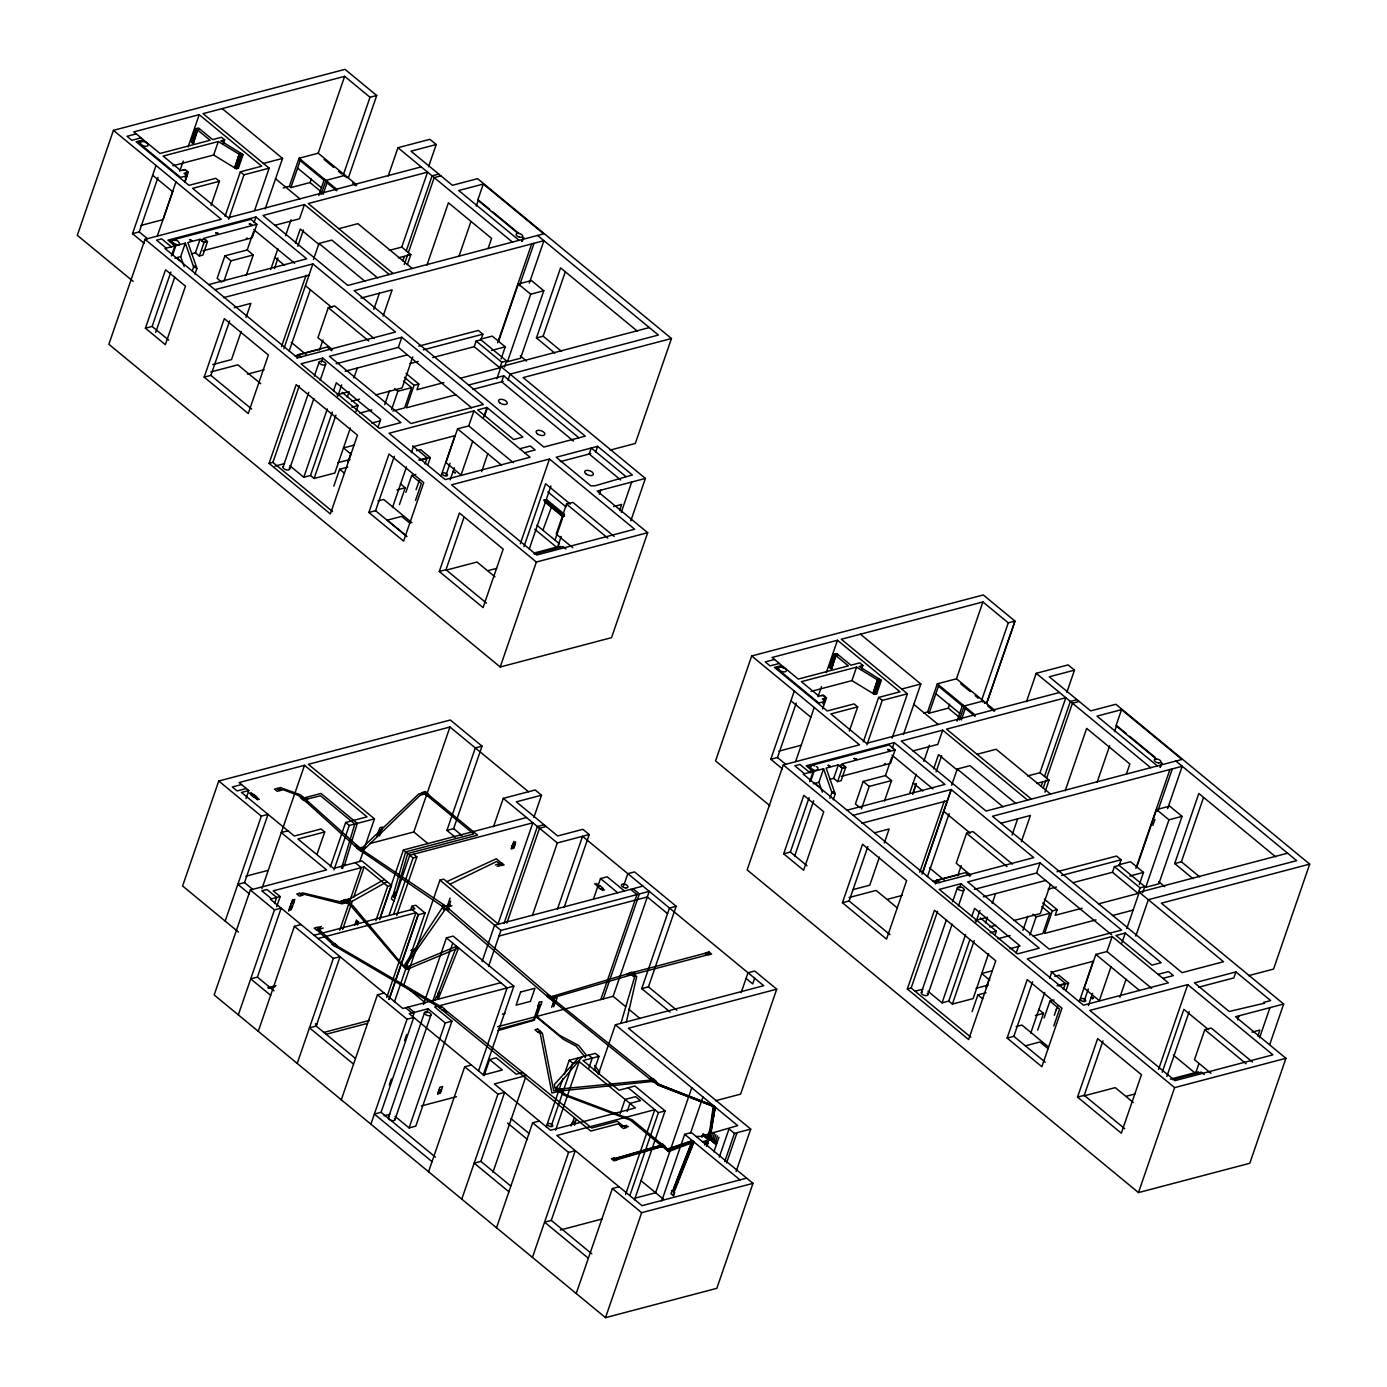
<?xml version="1.0" encoding="UTF-8"?>
<svg xmlns="http://www.w3.org/2000/svg" width="1387" height="1387" viewBox="0 0 1387 1387"><rect width="100%" height="100%" fill="white"/><g stroke="black" fill="none" stroke-linecap="round" stroke-linejoin="round"><path stroke-width="1.5" d="M551.02 996.768L629.403 973.345M234.663 167.151L236.275 168.278L237.16 167.48M714.981 1106.913L711.115 1131.255L707.093 1146.217M626.387 1021.89L636.685 976.639L634.084 974.506M615.759 1159.324L662.57 1146.113L659.154 1146.078L613.956 1159.047L614.84 1159.757L615.065 1158.752M706.85 1146.026L708.688 1138.311M237.004 168.226L241.789 153.957M823.479 703.521L825.49 697.401M827.952 765.381L830.414 766.491L828.403 765.208M443.389 907.167L443.233 909.109L443.857 907.549M620.891 1023.329L634.553 977.211L631.952 975.061M497.708 1030.645L534.307 1020.208L539.768 1005.055M706.711 1143.946L711.202 1131.359L715.085 1106.999L658.097 1084.859L655.566 1082.71M359.528 848.532L362.753 848.15L361.001 848.619M348.328 177.969L376.727 95.495L345.016 69.35L113.439 130.343L77.308 235.322L133.169 281.37M144.161 243.28L132.528 233.692L156.02 165.452M132.528 233.692L139.22 231.924L157.979 177.467M113.439 130.343L221.244 219.25L145.011 239.327L108.862 344.288L500.222 666.991L611.528 637.656L647.677 532.695L597.242 491.119L645.406 478.428L630.825 520.818M157.32 235.998L175.958 181.888M172.803 191.354L163.059 219.614L140.59 225.544M179.738 171.173L183.223 161.083M188.095 146.953L199.208 114.653L261.71 166.197L240.35 171.832L225.058 216.233M223.307 143.711L224.625 139.862L221.487 137.278L212.627 139.602L198.532 127.985L195.983 128.644L191.337 142.15L192.533 143.138L197.179 128.835L198.826 128.714M193.521 143.433L192.55 142.705L197.249 128.714M192.984 143.156L197.179 129.147M193.278 143.329L197.509 129.563M193.348 143.364L197.7 129.702M185.217 177.935L187.228 172.057A2.514 1.266 19 0 1 186.482 172.716M184.974 181.489L186.968 175.698L184.09 173.34L188.251 172.248L184.922 181.888M145.41 328.216L165.556 269.737L185.477 286.173L165.348 344.652L145.41 328.216L152.119 326.448L168.729 340.144M171.399 256.006L174.883 245.915L167.931 240.176L255.971 216.996L306.7 258.832L208.778 284.612M172.525 255.295L175.837 245.655L185.321 243.158L193.625 266.928L192.308 270.777M152.119 326.448L170.861 272.008M213.667 155.015L218.314 141.526L240.818 155.24L243.072 154.65L238.425 168.139L236.171 168.746L213.667 155.015L172.803 165.781M184.142 266.564L180.674 256.664L185.321 243.158M155.708 332.395L174.727 277.192M211.067 205.501L219.406 181.281L215.783 178.299L188.996 185.355L136.151 141.786L143.485 139.844L133.811 131.886L199.208 114.653M195.428 252.763L200.075 239.275L204.01 242.517L207.513 241.581L202.866 255.087L199.364 256.006L195.428 252.763L191.354 253.838M199.364 256.006L204.01 242.517M194.943 274.175L196.937 268.385L187.869 242.482L200.075 239.275M234.784 167.515L239.344 153.541L241.078 153.454M234.698 167.844L239.396 153.957M235.218 167.896L239.466 154.061M235.443 168.035L239.674 154.269M240.003 154.494L235.773 168.156L240.679 154.737L241.927 154.46M236.171 168.746L240.818 155.24M236.674 168.295L241.598 154.737M237.437 168.399L242.084 154.911M228.682 219.233L243.973 174.814L269.165 168.174L254.567 210.564M246.227 275.406L253.266 254.948L247.215 249.972L224.902 255.849L217.152 278.354L221.677 282.081M223.896 281.284L230.935 260.843L253.266 254.948M254.029 222.613L255.971 216.996M247.215 249.972L253.561 231.577M204.166 377.143L224.313 318.663L268.385 355.02L248.256 413.499L204.166 377.143L210.859 375.392L251.688 409.044M175.837 245.655L169.803 240.679L250.839 219.337L256.872 224.313L252.226 237.801L203.039 250.77M265.194 208.865L282.567 158.413L222.18 108.602M210.859 375.392L229.618 320.934M283.191 187.973L289.38 186.343L299.055 158.239L318.195 153.194L356.632 184.818M241.182 331.476L231.508 359.597L212.783 364.538M246.019 317.432L250.874 303.372L234.23 307.758M289.38 186.343L290.889 187.592L300.563 159.47M270.708 269.581L277.92 248.654M274.539 268.575L277.92 257.93M285.549 235.755L291.114 219.614M318.195 153.194L344.652 76.337L370.017 97.263L376.709 95.495M290.889 187.592L310.029 182.547L311.364 178.663M389.296 274.522L304.429 204.548L299.54 218.799L274.661 225.353M295.379 243.245L300.268 229.028L319.235 244.684M297.806 246.297L303.406 230.051M318.767 195.567L324.419 179.148M321.09 194.457L325.928 180.397L345.068 175.351L344.687 176.478M323.067 194.336L327.436 181.645M281.492 346.646L306.059 275.337M313.427 259.577L318.993 243.436L331.753 240.072L377.611 277.885M343.178 175.23L370.017 97.263M283.884 348.726L312.855 263.911L395.486 332.03L297.564 357.829L164.984 248.516L174.883 245.915M346.195 177.727L346.577 176.6M289.19 351.015L310.151 290.126M297.147 358.349L298.448 354.587L327.141 347.027L331.684 350.772M269.078 463.397L296.177 384.667L357.482 435.223L330.366 513.936L269.078 463.397L272.892 462.391L332.533 511.56M272.892 462.391L299.315 385.69M374.126 338.48L334.666 305.955L328.286 307.637L317.97 337.63L332.533 349.628M319.478 350.079L322.963 339.988M283.069 466.951L308.781 392.278M314.346 376.12L319.201 361.99M321.333 362.128L322.72 358.089L400.93 422.584L379.24 428.306L301.031 363.81L322.72 358.089M388.239 175.976L397.965 147.715L429.866 139.324L436.211 144.543L428.566 166.752M289.571 469.153L313.895 398.502M320.154 380.333L325.72 364.192A3.433 1.716 19 0 0 321.923 361.192L321.853 361.175M289.71 465.633L303.788 477.249L327.315 408.922M333.539 390.822L336.313 382.777L380.697 419.394L377.94 427.421M303.788 477.249L310.48 475.481L332.308 412.095M337.7 396.439L341.687 384.875M310.48 475.481L314.103 478.48L335.931 415.094M373.831 309.37L379.379 293.229M347.253 397.289L349.177 391.654L337.006 394.862M353.928 377.888L357.309 368.04M389.314 250.371L401.745 247.094L427.56 172.127L308.261 203.542L393.128 273.516M482.017 746.154L475.325 747.922L446.926 830.397L453.618 828.628L482.035 746.154L450.324 720.009L218.747 781.02L182.599 885.981L238.46 932.047M383.107 316.115L392.14 289.866L360.932 298.101M402.837 260.825L404.206 256.838M406.27 250.839L432.085 175.854L438.795 174.086M404.258 264.57L407.709 254.567M408.385 252.573L434.2 177.605L440.91 175.837M350.339 428.028L334.839 473.019L314.103 478.48M355.956 411.679L358.071 405.541L342.052 392.33M407.362 264.57L410.812 254.567L401.745 247.094M333.816 486.143L339.624 469.274L347.79 467.124M347.86 462.131L351.084 452.751M336.07 363.775L398.329 347.374L401.814 337.266L483.352 404.484L410.951 423.555L329.412 356.338L401.814 337.266M426.953 265.09L448.417 202.779L491.587 238.391L488.12 248.464M246.002 798.583L248.793 790.521L239.119 782.545L304.516 765.312L367.018 816.856L345.64 822.491L330.349 866.892M384.684 404.709L389.556 390.579M391.619 409.477L397.878 391.255L411.592 387.649L404.623 407.882L392.868 410.985M412.754 356.962L402.091 387.944L375.721 394.896M225.179 921.089L261.328 816.128L268.02 814.36L244.528 882.583L237.836 884.351L249.452 893.939M368.873 512.479L389.001 454L423.728 482.624L403.6 541.103L368.873 512.479L375.565 510.711L406.98 536.613M518.166 233.519L477.735 200.179L483.283 184.055L543.669 233.848L347.825 285.445L262.975 215.47L304.429 204.548M443.892 382.587L416.932 389.695L418.874 384.06L414.089 385.326L406.339 407.813L455.682 394.827M458.906 256.526L470.713 222.215M476.278 206.056L478.359 200.005L489.698 209.35M375.565 510.711L394.324 456.271M287.959 830.796L281.249 832.547L326.552 869.909L250.319 889.986L214.17 994.947L605.512 1317.65L716.836 1288.332L752.985 1183.354L691.385 1132.572L684.675 1134.323L661.738 1200.951M392.504 507.503L406.478 466.916M411.367 452.699L413.465 446.614L455.248 435.605M261.9 888.738L304.516 765.312M399.421 504.643L405.229 487.773L400.392 483.786M405.871 492.368L411.679 475.498L415.753 474.423M416.065 489.68L419.481 480.041M425.029 463.899L427.127 457.849L412.632 445.886M274.591 903.561L276.672 897.493L266.98 889.5L261.883 890.853L271.575 898.845M238.321 1014.868L274.47 909.907L281.162 908.138L257.41 977.124L250.718 978.875L270.656 995.311M415.528 500.343L421.336 483.474L411.679 475.498M427.733 465.113L430.317 457.606L420.642 449.631L416.568 450.723M276.706 906.665L280.191 896.574L273.239 890.853L364.14 866.892L387.701 886.328L391.533 885.322L379.709 919.633M432.744 357.603L474.198 346.681L476.14 341.063L480.925 339.798L507.469 361.678L520.558 358.227L543.791 290.75L531.412 280.538L518.322 283.988L498.609 341.237M480.925 339.798L482.867 334.18L478.324 330.435L418.718 346.143M288.617 911.086L290.975 903.7L293.715 902.972L292.605 906.196L289.866 906.925M290.334 906.803L289.224 910.028L291.149 906.578M291.27 903.613L292.553 899.903M289.519 909.941L290.629 906.717M291.79 903.474L292.605 900.336M289.762 909.872L290.871 906.647M292.12 903.388L293.611 900.076L292.501 903.284M291.651 906.439L290.542 909.664L291.981 906.37M292.83 903.197L294.304 899.886L293.194 903.11M291.201 909.803L292.432 906.248M293.541 903.024L294.824 899.313M441.031 476.018L455.005 435.414M521.633 241.563L523.662 237.35L522.275 241.39M513.346 462.686L468.737 425.913L457.571 428.86L445.955 462.599L461.056 475.047L472.672 441.309M445.868 475.464L450.047 463.345M317.068 854.149L324.714 831.957L321.09 828.958L294.287 836.014L241.442 792.445L248.793 790.521M258.259 1031.304L294.391 926.343L301.1 924.574M450.168 479.833L454.347 467.731M468.737 425.913L473.903 410.916L530.059 457.242L445.21 479.59L389.053 433.264L473.903 410.916M497.621 342.832L531.672 243.921M519.466 285.67L534.064 243.28M501.071 358.973L505.249 346.819L492.264 336.122L480.509 339.208M460.484 378.218L499.875 367.85L501.799 362.215L506.584 360.967L504.469 367.087M529.349 283.069L543.947 240.679L354.17 290.681L543.808 447.047L585.262 436.125L501.019 366.653L496.841 378.755M483.491 417.591L486.976 407.483L522.916 437.113L513.658 439.54L477.717 409.911L486.976 407.483M484.635 415.944L487.426 407.847M507.469 361.678L530.701 294.2L543.791 290.75M578.882 437.807L503.706 375.808L501.626 381.806L573.472 441.049M333.972 869.892L349.264 825.473L374.473 818.85L359.874 861.223M439.28 571.496L459.409 513.017L503.186 549.113L483.057 607.593L439.28 571.496L445.973 569.728L486.508 603.154M507.989 380.177L510.069 374.126L658.392 335.047L537.619 235.461M341.514 868.279L354.795 824.017L320.501 795.739L304.238 799.814L307.03 802.102M342.572 868.487L343.647 864.708M445.973 569.728L464.021 517.299M344.34 865.679L357.291 823.375L320.986 793.451L304.117 797.889M481.618 471.615L487.773 453.757M554.8 353.113L536.44 337.96L560.573 267.864L637.413 331.216M536.44 337.96L543.132 336.191L565.202 272.112M339.728 930.226L361.279 867.655L355.228 862.679M342.606 929.481L352.333 901.221M353.72 897.181L364.14 866.892M297.217 1063.43L333.348 958.469L340.058 956.701L316.167 1026.051L309.474 1027.819L353.564 1064.158M376.779 836.794L379.882 827.744L382.639 827.033L379.518 836.066M377.628 834.662L378.911 830.934L381.529 830.258M379.795 834.09L380.471 830.536M379.327 834.211L380.784 830.449M379.691 834.124L381.078 830.362M315.456 1025.097L315.941 1023.935M316.427 1023.814L316.028 1024.941M315.803 1026.415L316.739 1023.727M354.76 925.042L356.511 919.945M356.39 924.193L357.569 920.795M357.43 925.06L358.609 921.661M375.877 920.639L387.701 886.328M379.761 918.627L403.392 849.988L526.523 817.55M370.086 843.487L413.811 831.975L449.96 727.013L528.482 791.752M392.885 896.002L405.663 851.861L473.626 833.951L425.618 794.37M393.18 896.227L394.654 891.962L396.058 893.141L394.584 897.406M393.631 896.609L395.104 892.344M393.821 896.765L395.295 892.5M394.22 897.094L395.694 892.829L394.307 897.164M394.827 897.597L407.709 853.542L477.596 835.13L425.514 792.341L421.596 793.364L425.722 793.121L429.016 795.843L424.873 792.913L421.977 793.676M389.053 915.299L409.737 855.224L532.868 822.786L498.124 923.707M520.298 543.791L549.477 459.01L634.639 529.227L536.717 555.025L451.555 484.809L549.477 459.01M393.596 914.484L413.066 857.964L416.898 856.941L396.734 915.489M523.957 546.669L545.628 483.751L570.248 504.053M529.262 548.975L550.916 486.039M341.289 1099.787L377.437 994.808L384.13 993.057M410.465 910.271L411.852 906.248L415.684 905.226L425.046 912.958L394.463 1001.761M542.906 530.198L551.558 506.792M500.222 666.991L536.353 562.03L647.677 532.695M386.73 997.496L415.927 912.733L318.004 938.514M388.967 999.351L418.163 914.57M389.158 999.49L418.354 914.709L425.046 912.958M614.181 536.422L572.918 502.406L566.537 504.088L556.222 534.082L572.727 547.692M554.991 540.15L562.324 518.859M498.418 924.175L443.771 879.115L439.939 880.121L403.79 985.082L425.324 1002.836M557.73 546.53L561.215 536.44M595.578 452.335L597.641 446.337L632.368 474.961L595.318 485.71L590.914 485.883L556.187 457.259L597.641 446.337M370.884 1124.181L407.032 1019.22L413.725 1017.451L381.078 1112.287L374.369 1114.056L432.05 1161.612M450.082 898.117L446.978 907.133L451.989 905.815M450.723 901.117L448.278 908.208L445.539 908.936L406.408 964.589L406.599 966.687M389.279 1085.033L391.359 1078.982M404.571 1040.631L406.651 1034.581M412.91 1016.411L414.297 1012.371L407.969 1007.135M423.486 1004.483L446.423 937.872L453.133 936.104L513.831 986.157L483.248 1074.977M599.375 494.223L600.762 490.2M388.377 1117.627L424.509 1012.649M426.624 1012.787L428.028 1008.765L445.227 1022.947L451.937 1021.179L415.788 1126.157L409.096 1127.908L395 1116.31M432.623 1001.639L452.769 943.108M493.547 826.635L503.273 798.375L535.174 789.983L541.519 795.202L533.874 817.411M435.171 999.836L436.281 996.612L438.881 998.744M436.87 997.08L456.618 946.281L407.223 966.808M394.879 1119.812L431.01 1014.851A3.433 1.716 19 0 0 427.231 1011.851L426.815 1011.799M437.182 997.34L438.587 992.104M437.824 997.877L439.54 992.901L438.032 998.051M438.483 998.415L458.612 947.928L409.217 968.455M436.211 144.543L411.003 151.183L452.387 185.303L477.579 178.663L671.447 338.515L635.298 443.476L610.228 450.082M619.556 510.555L621.653 504.452L613.713 506.55M409.096 1127.908L445.227 1022.947M621.272 512.323L631.692 482.035M512.41 845.689L513.901 841.354M512.653 845.637L513.901 842.741L512.93 845.55M513.311 845.463L514.542 842.568M513.571 845.394L515.062 842.429L514.092 845.255M514.56 845.134L515.669 841.909M482.087 961.52L494.587 925.181L642.909 886.12M437.599 1094.204L439.852 1087.252L442.609 1086.524L440.112 1093.528M439.315 1090.321L438.153 1092.835L439.038 1092.592M438.691 1092.696L439.523 1090.269M438.691 1093.91L439.974 1090.147M440.147 1090.095L439.315 1092.523L440.806 1089.922M439.523 1092.471L440.581 1089.991M440.407 1092.245L441.257 1089.818M488.536 966.444L500.932 930.417L649.255 891.338L613.123 996.317L497.638 1026.727M504.036 923.413L537.393 826.513L544.103 824.762M506.844 923.135L539.508 828.264L546.218 826.496M428.566 1171.738L464.714 1066.776L471.407 1065.008M478.636 1070.677L507.122 987.925L446.423 937.872M532.313 915.628L557.331 842.949L589.215 834.558L564.214 907.202M484.063 1075.705L489.628 1059.547L496.321 1057.796L516.241 1074.231L522.622 1072.55L526.245 1075.532L494.361 1083.94L550.518 1130.249L635.367 1107.901L579.194 1061.575L572.831 1063.257L569.207 1060.275L564.336 1074.405M557.505 908.97L582.523 836.309L763.7 985.706L615.377 1024.785L598.699 1073.226M461.784 1199.131L497.933 1094.17L504.625 1092.401L480.873 1161.37L474.181 1163.138L508.908 1191.78M538.503 1005.402L533.666 1019.688L498.696 1029.189M538.867 1005.298L538.139 1006.789L539.266 1005.194M538.537 1006.685L539.023 1005.263M539.439 1006.442L540.063 1004.986M539.734 1006.373L540.462 1004.881M540.705 1004.812L536.7 1016.446L559.568 1035.291L578.743 1045.555L586.632 1055.524M492.888 1172.414L525.552 1077.543M551.679 1007.274L553.708 1001.397M554.332 1001.223L552.737 1005.488L554.731 1001.119M553.049 1005.419L554.505 1001.189M555.251 1000.981L553.794 1005.211M553.708 1006.737L555.736 1000.859M593.567 898.741L600.502 878.56L607.211 876.792L624.427 890.991M496.511 1227.755L532.643 1122.794L539.352 1121.025M623.647 885.773L627.826 873.671L634.518 871.903L676.18 906.266L648.44 986.868L641.73 988.619L669.488 908.034L676.18 906.266M546.27 1126.885L562.949 1078.445M551.28 1125.845L572.831 1063.257M555.563 1130.214L579.194 1061.575M600.831 999.542L636.98 894.58L630.634 889.344M603.224 998.917L639.372 893.956L633.027 888.72M588.799 1068.233L592.284 1058.142L588.66 1055.143M570.976 1126.036L572.085 1122.811L574.669 1124.944M572.432 1123.106L574.027 1118.477M572.744 1123.349L573.524 1121.06L573.282 1123.799M572.883 1123.47L573.681 1121.181M573.056 1123.609L573.854 1121.32M573.577 1124.042L574.374 1121.754L573.785 1124.216M574.374 1124.701L575.969 1120.089M594.121 1070.504L598.976 1056.374L595.352 1053.392L569.207 1060.275M532.435 1257.385L568.583 1152.424L575.276 1150.673L551.28 1220.387L544.571 1222.155L588.365 1258.252M892.136 738.179L907.427 693.777L841.302 639.251L982.915 601.941L1008.28 622.85L1014.972 621.099L986.573 703.573L1014.989 621.099L983.279 594.954L751.702 655.947L715.553 760.908L769.768 805.604M620.232 1113.553L625.104 1099.423L635.593 1096.666L640.43 1100.654L629.941 1103.411L627.149 1111.49M576.229 1293.499L612.378 1188.538L619.07 1186.769M782.407 768.866L770.791 759.278L794.283 691.055M625.589 1194.467L654.785 1109.687L556.863 1135.468L642.025 1205.684L746.639 1178.135M770.791 759.278L777.483 757.527L796.242 703.07M629.906 1195.421L658.409 1112.669L665.101 1110.9L634.535 1199.72M751.702 655.947L859.507 744.836L783.274 764.93L747.125 869.892L1138.484 1192.595L1249.791 1163.26L1285.94 1058.298L1235.505 1016.723L1283.668 1004.032L1269.781 1044.394M795.583 761.602L814.204 707.491M818.001 696.777L821.485 686.686M826.34 672.556L837.471 640.257L899.972 691.801L878.612 697.436L863.321 741.837M605.512 1317.65L641.661 1212.689L752.985 1183.354M861.57 669.314L862.887 665.465L859.749 662.865L850.89 665.205L836.794 653.572L834.228 654.248L829.582 667.736L830.796 668.742L835.876 654.144L837.263 654.387M836.032 655.34L831.611 668.967L835.442 654.421L836.95 655.67L837.835 654.803M831.316 668.794L835.824 655.201M823.063 703.972L825.057 698.198M691.784 1087.772L655.635 1192.751L634.899 1198.212M822.56 709.017L826.496 697.852L823.184 695.112L819.041 696.205L801.391 681.658L856.577 667.13L879.081 680.844L881.334 680.254L876.688 693.743L874.434 694.332L851.93 680.618L811.066 691.385M810.441 772.819C810.962 768.294 809.731 763.578 814.637 765.884M783.672 853.82L803.819 795.34L823.739 811.776L803.61 870.256L783.672 853.82L790.365 852.051L806.974 865.748M809.661 781.609L813.146 771.501L806.194 765.78L894.234 742.6L944.963 784.418L847.041 810.216M810.771 780.898L814.1 771.259L823.583 768.762L831.888 792.532L829.894 798.305M690.449 1133.335L702.949 1096.996M672.574 1190.965L692.286 1140.599L667.615 1149.008L664.494 1146.425M673.25 1191.52L692.945 1141.154L667.598 1149.719L659.31 1142.819L667.684 1149.424L692.564 1140.825L673.943 1187.948L673.423 1194.207M741.178 992.572L748.009 972.772L754.701 971.004L776.737 989.174L740.606 1094.135L715.536 1100.741M790.365 852.051L809.124 797.612M673.666 1191.849L693.5 1141.605L667.858 1150.395L662.397 1145.974M674.065 1192.196L694.037 1142.038L668.499 1151.591L660.507 1144.656M851.93 680.618L856.577 667.13M822.387 792.15L818.937 782.251L823.583 768.762M794.682 855.952L813.684 800.75M754.649 978.251L752.708 983.868L746.067 978.39M701.874 1137.305L703.105 1133.699L716.385 1144.656M704.665 1144.899L706.07 1140.86M707.335 1137.184L709.884 1129.764L713.369 1105.578L659.397 1084.443L651.162 1078.098M707.509 1137.323L708.844 1135.485M707.821 1137.583L710.335 1130.266L713.941 1106.046L659.016 1084.582L656.38 1082.484M708.046 1137.773L710.629 1130.301L714.149 1106.219L658.738 1084.651L653.589 1080.837M849.329 731.105L857.669 706.885L854.045 703.902L827.259 710.959L774.414 667.39L781.748 665.448L772.074 657.473L837.471 640.257M706.52 1146.234L708.618 1140.183L703.174 1135.693M709.936 1136.404L709.156 1138.675L715.38 1107.242L657.577 1084.929L653.693 1081.721M709.329 1138.831L710.109 1136.542M833.691 778.367L838.337 764.878L842.273 768.103L845.775 767.184L841.129 780.673L837.627 781.609L833.691 778.367L829.617 779.442M709.555 1139.022L709.797 1136.282M709.849 1139.264L710.629 1136.976L710.057 1139.42M710.352 1139.681L712.901 1132.26M710.699 1139.958L711.34 1137.548L711.098 1140.287M710.872 1140.097L711.652 1137.808M711.86 1140.929L714.426 1133.508M712.12 1141.137L712.901 1138.848L712.658 1141.588M712.259 1141.241L713.039 1138.952M712.433 1141.397L713.213 1139.108M712.953 1141.83L713.75 1139.542L713.161 1141.986M713.369 1142.16L715.935 1134.739M837.627 781.609L842.273 768.103M713.681 1142.42L714.461 1140.131L714.218 1142.871M713.993 1142.68L714.6 1140.253M714.513 1143.113L715.311 1140.825L714.721 1143.269M714.877 1143.408L717.443 1135.988M833.206 799.779L835.199 793.988L826.132 768.086L838.337 764.878M715.172 1143.651L715.952 1141.362L715.709 1144.102M716.091 1141.466L715.311 1143.755L716.264 1141.622M716.004 1144.344L716.992 1142.212M713.924 1151.851L718.951 1137.236M872.96 693.448L877.607 679.127L879.497 679.127M875.474 693.153L873.29 693.361L877.694 679.613L880.069 679.595M873.55 693.552L877.988 679.907M873.775 693.673L878.266 680.098M874.035 693.76L878.508 680.202M874.209 693.812L878.942 680.341M874.434 694.332L879.081 680.844M874.937 693.899L879.583 680.393M875.006 693.881L879.965 680.289M878.682 684.12L880.052 680.237M875.7 694.003L880.346 680.514M719.281 1157.157L729.007 1128.897L734.451 1133.37L750.714 1129.087L736.116 1171.478M866.944 744.819L882.236 700.418L907.427 693.777M724.725 1161.63L734.451 1133.37M726.58 1162.982L737 1132.711M884.49 801.01L891.529 780.552L885.478 775.576L863.165 781.453L855.415 803.957L859.94 807.685M861.448 808.933L869.198 786.429L891.529 780.552M892.292 748.217L894.234 742.6M885.478 775.576L891.824 757.181M842.429 902.746L862.558 844.267L906.647 880.624L886.518 939.103L842.429 902.746L849.121 900.978L889.951 934.647M814.1 771.259L808.066 766.283L889.102 744.923L895.135 749.916L890.489 763.405L841.302 776.356M903.457 734.469L920.829 683.999L860.443 634.206M849.121 900.978L867.881 846.538M923.517 713.039L927.643 711.947L937.317 683.826L956.458 678.798L994.895 710.421M879.445 857.079L869.77 885.201L853.126 889.587M884.282 843.019L889.136 828.975L874.573 832.807M927.643 711.947L929.151 713.195L938.826 685.074M909.681 793.156L916.183 774.258M912.715 793.607L916.183 783.516M923.811 761.342L929.377 745.218M912.802 794.179L916.304 784.019M956.458 678.798L982.915 601.941M929.151 713.195L948.292 708.15L949.627 704.249M1027.559 800.126L942.692 730.151L937.785 744.403L912.906 750.956M933.642 768.849L938.531 754.632L957.498 770.27M936.069 771.9L941.669 755.655M957.03 721.171L962.682 704.752M959.353 720.044L964.19 706L983.331 700.955L982.95 702.082M961.33 719.922L965.699 707.231M919.754 872.25L944.322 800.94M951.69 785.181L957.255 769.039L970.016 765.676L1015.873 803.489M921.991 874.087L951.118 789.498L1033.748 857.634L935.809 883.415L803.246 774.119L813.146 771.501M981.441 700.834L1008.28 622.85M922.858 872.284L951.309 789.654M984.458 703.33L984.839 702.203M927.452 876.619L949.124 813.684M935.41 883.935L936.71 880.19L965.404 872.631L969.946 876.359M907.341 989L934.439 910.271L995.745 960.81L968.629 1039.539L907.341 989L911.155 987.995L970.796 1037.164M911.155 987.995L937.577 911.276M1012.389 864.084L972.928 831.559L966.548 833.24L956.232 863.217L970.779 875.232M957.741 875.665L961.208 865.575M921.332 992.555L946.35 919.893M952.609 901.723L957.463 887.593M959.596 887.732L960.983 883.692L1039.192 948.188L1017.503 953.892L939.294 889.414L960.983 883.692M1026.501 701.579L1036.228 673.319L1068.129 664.91L1074.474 670.146L1066.828 692.356M927.834 994.756L952.158 924.106M958.417 905.936L963.982 889.795A3.433 1.716 19 0 0 960.185 886.796M927.972 991.237L942.05 1002.853L965.577 934.509M971.802 916.426L974.576 908.381L1018.96 944.98L1016.203 953.025M942.05 1002.853L948.743 1001.085L969.86 939.745M975.963 922.043L979.95 910.479M948.743 1001.085L952.366 1004.084L974.194 940.681M1012.094 834.974L1017.642 818.833M985.516 922.875L987.44 917.258L975.269 920.465M992.19 903.474L995.571 893.644M1027.576 775.974L1040.007 772.698L1065.823 697.713L946.523 729.146L1031.391 799.12M1021.369 841.701L1030.402 815.469L1001.241 823.15M1041.1 786.429L1042.469 782.424M1044.532 776.425L1070.348 701.458L1077.058 699.689M1043.215 788.163L1045.971 780.17M1046.648 778.176L1072.463 703.192L1079.173 701.441M988.584 953.632L973.102 998.623L952.366 1004.084M994.93 935.219L996.334 931.145L980.314 917.917M1044.931 792.168L1049.075 780.17L1040.007 772.698M972.079 1011.73L977.887 994.86L986.053 992.711M986.122 987.717L989.347 978.355M974.333 889.379L1036.592 872.978L1040.077 862.853L1121.615 930.088L1049.213 949.159L967.675 881.924L1040.077 862.853M1065.216 790.694L1086.662 728.383L1129.85 763.994L1126.383 774.067M1022.947 930.296L1027.819 916.166M1029.865 935.081L1036.141 916.859L1049.855 913.235L1042.885 933.486L1033.09 936.069M1050.358 884.49L1040.354 913.548L1013.984 920.5M1007.135 1038.083L1027.264 979.603L1061.991 1008.228L1041.862 1066.707L1007.135 1038.083L1013.828 1036.314L1045.243 1062.217M1082.155 908.19L1055.195 915.281L1057.137 909.664L1052.352 910.93L1044.602 933.416L1095.99 919.876M1156.429 759.122L1115.998 725.782L1121.546 709.659L1181.932 759.452L986.088 811.048L901.238 741.074L942.692 730.151M1097.169 782.129L1109.669 745.79M1114.541 731.66L1116.622 725.609L1126.331 733.619M1013.828 1036.314L1032.569 981.857M1030.749 1033.107L1044.74 992.503M1049.63 978.303L1051.727 972.218L1093.511 961.208M1037.684 1030.229L1043.492 1013.36L1038.655 1009.389M1044.116 1017.971L1049.924 1001.102L1054.016 1000.027M1054.328 1015.284L1057.553 1005.904M1056.339 1009.684L1057.744 1005.644M1063.292 989.503L1065.372 983.452L1050.878 971.489M1053.791 1025.947L1059.599 1009.077L1049.924 1001.102M1065.996 990.699L1068.562 983.21L1058.905 975.234L1054.831 976.309M1073.07 882.652L1112.461 872.284L1114.402 866.65L1119.188 865.401L1145.731 887.281L1158.821 883.831L1182.053 816.354L1169.674 806.142L1156.585 809.592L1136.872 866.84M1119.188 865.401L1121.112 859.767L1116.587 856.039L1056.981 871.747M1159.896 767.167L1161.925 762.954L1160.538 766.994M1079.294 1001.605L1093.268 961.018M1151.591 988.29L1106.999 951.517L1095.834 954.447L1084.218 988.185L1099.319 1000.651L1110.935 966.912M1084.131 1001.067L1088.31 988.948M1088.431 1005.436L1092.592 993.335M1106.999 951.517L1112.166 936.52L1168.322 982.828L1083.472 1005.176L1027.316 958.868L1112.166 936.52M1135.884 868.418L1169.934 769.508M1152.857 825.404L1154.955 819.353M1157.729 811.274L1172.327 768.883M1139.334 884.577L1143.512 872.423L1130.526 861.726L1118.772 864.812M1098.729 903.821L1138.138 893.436L1140.062 887.819L1144.847 886.553L1142.732 892.691M1167.611 808.673L1182.209 766.283L992.433 816.267L1182.071 972.651L1223.525 961.728L1139.282 892.257L1126.764 928.579M1121.754 943.195L1125.238 933.07L1161.179 962.699L1151.921 965.144L1115.98 935.514L1125.238 933.07M1145.731 887.281L1168.964 819.804L1182.053 816.354M1077.526 1097.1L1097.672 1038.603L1141.449 1074.717L1121.32 1133.196L1077.526 1097.1L1084.235 1095.331L1124.77 1128.758M1135.832 936.052L1148.332 899.712L1296.654 860.651L1175.881 761.047M1084.235 1095.331L1102.977 1040.874M1119.881 997.218L1126.036 979.361M1193.063 878.717L1174.702 863.564L1198.836 793.468L1275.676 856.819M1174.702 863.564L1181.395 861.795L1203.465 797.698M1158.561 1069.394L1187.74 984.614L1272.902 1054.831L1174.98 1080.629L1089.818 1010.412L1187.74 984.614M1162.219 1072.272L1183.874 1009.355L1208.51 1029.657M1166.814 1076.589L1189.179 1011.643M1138.484 1192.595L1174.616 1087.616L1285.94 1058.298M1252.444 1062.026L1211.18 1028.01L1204.8 1029.691L1194.484 1059.685L1210.972 1073.295M1195.993 1072.134L1198.767 1064.054M1235.904 971.923L1194.45 982.846L1229.177 1011.487L1264.528 1003.165L1263.626 1002.42L1270.631 1000.564L1235.904 971.923L1233.841 977.922L1198.593 987.215M1237.637 1019.826L1239.024 1015.787M1074.474 670.146L1049.265 676.787L1090.65 710.89L1115.841 704.267L1309.692 864.118L1273.561 969.08L1248.491 975.685M1257.818 1036.141L1259.916 1030.056L1251.976 1032.153M1259.535 1037.927L1269.955 1007.638M442.245 473.556L442.332 473.366A2.739 1.37 19 0 1 446.493 473.713A2.739 1.37 19 0 1 446.233 475.984A2.739 1.37 19 0 1 442.262 474.059L442.21 473.799M215.765 232.721L218.383 233.553L215.783 232.999M854.028 758.308L856.646 759.157L854.045 758.602M560.92 1091.188L556.69 1091.24L561.198 1090.477C565.376 1088.847 560.487 1092.401 559.446 1090.442M444.169 907.809L443.857 909.647L444.586 908.156M708.341 1138.016L707.231 1142.385M444.88 908.398L444.36 910.08L445.262 908.693M653.398 1080.889L654.404 1081.08L650.694 1081.062L653.086 1080.074M582.159 1056.859L556.638 1087.148L558.909 1089.02M189.69 239.795L192.152 240.905L190.14 239.604M578.622 1057.796L554.315 1084.53L554.991 1087.997L562.186 1093.112L558.996 1090.563L562.238 1089.436L558.718 1090.373L555.337 1088.275M873.116 692.46L873.29 693.361M633.009 973.327L628.19 975.321L626.941 974.298L631.536 974.229M249.435 223.671L251.879 224.729L249.279 224.174M887.697 749.275L890.142 750.332L887.559 749.83M384.424 879.462L350.044 898.793L346.403 899.747M387.112 881.664L352.731 901.013L349.091 901.966M630.825 974.281L627.912 975.096L632.715 974.576M449.943 884.195L496.719 861.466L499.043 863.373M446.857 881.647L496.286 858.761L501.192 862.818M653.468 1079.953L650.07 1080.56L653.19 1079.727M615.325 1158.96L659.414 1146.286M344.652 76.337L203.039 113.647L269.165 168.174M136.238 133.88L126.997 136.307L131.834 140.295L141.058 137.85M218.314 141.526L163.146 156.055L180.778 170.601L184.922 169.509L188.251 172.248M224.625 139.862L220.862 140.85L243.072 154.65M186.968 175.698L180.587 177.38L138.006 142.272L144.387 140.59L160.008 153.472L210.078 140.278L195.983 128.644M263.426 163.441L282.567 158.413M219.406 181.281L192.62 188.337L228.248 217.724L421.215 166.891M256.872 224.313L203.594 238.356L207.513 241.581M174.987 258.155L180.674 256.664M483.283 184.055L458.716 190.522L519.119 240.332M338.775 228.699L357.898 223.654L412.268 268.471M214.933 289.692L312.855 263.911M223.567 297.65L308.989 275.146M398.364 257.843L410.812 254.567M210.807 371.959L237.853 364.833L260.704 383.679M294.911 355.852L320.83 349.021M247.354 374.178L264.05 369.774M423.243 349.871L482.867 334.18M345.138 371.248L407.397 354.847M409.928 363.602L418.215 361.418M491.535 350.443L505.249 346.819M351.396 401.294L359.51 399.161M501.019 366.653L649.341 327.575M351.847 407.171L358.071 405.541M359.666 413.135L371.82 409.928M468.615 385.049L503.706 375.808M472.742 389.418L503.221 381.373M671.447 338.515L523.124 377.593L645.406 478.428M371.733 423.087L379.847 420.954M274.817 466.153L284.612 463.57M353.668 445.262L343.473 447.949L351.518 454.589M337.821 462.703L349.992 459.496M418.805 460.033L427.127 457.849M420.105 460.293L430.317 457.606M519.796 448.764L530.302 446.007L535.122 449.977L524.633 452.751M397.063 489.923L405.229 487.773M377.923 500.967L383.662 499.459L411.904 522.743M560.313 461.628L590.793 453.584M445.799 570.248L477.007 562.03L494.968 576.836M534.064 553.049L559.984 546.235M534.272 554.037L562.983 546.478L566 548.975M488.311 570.577L496.65 568.375M449.96 727.013L308.347 764.306L374.473 818.85M241.546 784.539L232.305 786.966L237.142 790.954L246.366 788.527M277.955 788.978L279.845 788.839L278.267 789.255M278.579 789.498L280.538 789.411L278.96 789.827M279.342 790.122L281.232 789.983M774.501 659.466L765.26 661.911L770.097 665.881L779.321 663.454M300.892 796.918L302.921 798.877L304.967 798.6M303.822 797.646L301.083 798.375L303.666 800.507L306.423 799.796L300.338 794.768L280.486 787.573L274.522 789.134L277.123 791.283L283.069 789.706L298.222 795.323L301.707 798.201M306.77 802.171L307.931 801.877L301.829 796.675L307.741 801.929M862.887 665.465L859.125 666.453L881.334 680.254M423.243 792.809L418.735 793.988L362.961 847.093L360.083 847.856M424.699 794.023L420.209 795.202L364.902 848.688L362.024 849.451M427.976 796.121L424.127 793.555M429.537 795.705L425.48 792.584L423.555 793.069M826.496 697.852L822.352 698.944L825.213 701.302L818.833 702.984L776.269 667.875L782.649 666.193L798.253 679.075L848.341 665.881L834.228 654.248M324.714 831.957L297.91 839.014L333.556 868.383L361.938 860.911L391.533 885.322M901.689 689.044L920.829 683.999M857.669 706.885L830.882 713.941L866.511 743.328L1059.477 692.494M541.519 795.202L516.311 801.842L557.678 835.962L582.887 829.322L589.215 834.558M355.055 845.671L359.857 849.399L363.446 848.723M356.494 845.376L360.187 848.48M245.898 876.203L268.367 870.29M778.853 751.147L801.322 745.218M280.191 896.574L270.292 899.175L402.854 1008.488L500.776 982.689M300.043 893.661L302.782 892.933L339.33 901.619L343.647 900.475M300.338 893.904L302.349 893.661L300.598 894.13M300.875 894.355L302.921 894.13L301.17 894.598M301.464 894.823L303.441 894.546M301.672 895.014L304.499 894.355L342.017 903.839L346.351 902.694M513.675 846.226L513.433 847.509M895.135 749.916L841.84 763.942L845.775 767.184M348.068 903.405L344.756 900.51L349.004 899.348L344.184 900.302L347.339 902.816M349.056 903.145L347.461 901.845L342.242 902.972L347.443 901.602L348.536 902.504M495.454 864.881L499.233 863.893M497.187 866.32L501.574 864.968C494.778 859.871 503.81 865.28 498.956 865.661M813.25 783.759L818.937 782.251M1121.546 709.659L1096.978 716.125L1157.382 765.919M317.276 927.591L321.385 926.499M317.744 927.99L320.033 927.955L318.264 928.406M977.037 754.285L996.161 749.257L1050.514 794.075M319.166 929.151L323.275 928.076M314.086 935.289L414.869 908.728L411.852 906.248M450.099 904.896L442.938 906.786L404.865 964.45L405.767 967.849L409.304 966.964L405.767 967.849L403.374 965.872M447.984 909.872L446.527 908.676M449.336 909.525L447.88 908.312M853.196 815.296L951.118 789.498M861.83 823.254L947.252 800.75M1036.626 783.447L1049.075 780.17M267.812 987.717L275.996 985.568M410.916 950.355L417.192 948.691M268.783 988.446L274.921 986.833M498.991 936.034L647.313 896.973L667.546 913.652M315.629 1024.022L316.964 1023.675M323.535 1032.5L369.375 1020.433M325.772 1034.355L367.434 1023.381M849.069 897.545L876.116 890.419L897.32 907.93M428.028 1008.765L409.2 1013.724L483.491 1074.977L502.302 1070.018L489.628 1059.547M513.831 986.157L434.72 1006.997L451.937 1021.179M439.384 1007.69L442.124 1006.962L444.724 1009.112L441.985 1009.823M933.174 881.456L959.093 874.625M887.715 899.227L902.313 895.378M632.195 972.651L706.503 952.886M548.056 995.086L552.078 998.449M634.396 972.426L632.368 972.807L634.57 976.344L632.524 972.928M707.89 954.031L705.896 954.551L709.277 954.065L707.838 952.886L704.839 953.684L707.179 953.441M627.288 974.576L634.691 972.686M627.461 974.732L632.697 974.437M550.223 996.109L547.484 996.837L550.084 998.969L552.824 998.259L445.678 906.075L362.024 849.798M631.241 974.853L552.425 997.912M634.05 974.194L708.601 954.62M551.142 996.854L552.494 996.507M550.171 997.53L552.754 996.716M551.142 997.652L553.361 997.218M633.963 976.5L631.761 974.42M552.182 1000.027L546.946 995.381M553.309 999.732L549.287 996.369M502.354 1014.192L505.371 1013.394M1061.506 875.474L1121.112 859.767M983.4 896.852L1045.659 880.45M1048.191 889.206L1056.478 887.021M1129.798 876.029L1143.512 872.423M989.659 926.897L995.745 925.302M1139.282 892.257L1287.604 853.178M990.11 932.775L996.334 931.145M776.737 989.174L628.415 1028.252L750.714 1129.087M997.929 938.722L1010.083 935.531M438.743 1090.477L441.499 1089.749M1112.443 915.541L1132.988 910.132M1309.692 864.118L1161.37 903.18L1283.668 1004.032M598.976 1056.374L583.025 1060.57L618.966 1090.199L634.917 1086.004L665.101 1110.9M1009.996 948.691L1020.138 946.021M384.043 1115.789L389.92 1114.246M421.336 1105.959L456.496 1096.701M991.93 970.848L981.719 973.535L989.781 980.176M915.039 991.237L922.875 989.174M556.915 1089.922L553.673 1090.771L542.421 1033.263L540.011 1031.287M559.481 1089.055L651.179 1080.057M559.828 1089.35L561.718 1089.02L559.984 1089.471M558.753 1091.43L551.887 1092.956L540.306 1033.818L537.896 1031.841M561.614 1090.823L652.844 1081.427M562.81 1092.939L559.897 1090.806L561.128 1091.257M976.084 988.307L988.237 985.099M651.335 1078.063L650.416 1078.306L652.375 1079.953M650.728 1079.693L653.468 1078.965L656.068 1081.097L653.312 1081.825L550.448 998.883M653.277 1080.733L654.213 1081.583M655.826 1082.64L656.762 1082.397M1057.067 985.637L1065.372 983.452M1058.368 985.897L1068.562 983.21M1158.058 974.367L1168.565 971.593L1173.385 975.581L1162.895 978.355M1035.326 1015.509L1043.492 1013.36M623.977 1126.071L626.716 1125.36M624.427 1126.452L626.976 1126.279L624.896 1126.833M625.502 1127.336L628.259 1126.608M1016.186 1026.571L1021.924 1025.062L1048.52 1046.994M1025.582 1045.781L1039.938 1041.984L1048.173 1048.78M658.756 1142.957L661.946 1145.593M696.205 1136.542L700.626 1136.369L737.676 1125.62L615.377 1024.785M614.788 1158.526L658.322 1146.043L662.24 1146.217M662.397 1145.974L660.039 1146.789M661.911 1146.581L616.4 1159.844M614.84 1159.757L617.388 1158.891M664.945 1148.107L667.823 1150.707L693.76 1141.83L674.775 1188.624M702.55 1141.778L708.618 1140.183M560.313 1230.009L601.975 1219.034M1084.062 1095.851L1115.269 1087.633L1133.214 1102.44M1170.333 1079.173L1198.247 1071.822M1172.535 1079.641L1201.246 1072.082L1204.263 1074.561M1126.556 1096.181L1134.913 1093.979M550.015 997.409L550.604 996.872M425.549 1011.869L425.497 1011.886A3.433 1.716 19 0 0 426.225 1014.955A3.433 1.716 19 0 0 431.01 1014.851M922.355 991.774L922.442 991.757A3.433 1.716 19 0 0 922.095 994.202A3.433 1.716 19 0 0 926.637 995.571A3.433 1.716 19 0 0 927.244 993.265M183.171 169.977L183.413 169.925A2.514 1.266 19 0 1 186.222 170.618L187.193 171.659M821.433 695.563L821.676 695.528A2.514 1.266 19 0 1 824.485 696.222L825.178 696.811M361.868 849.329L360.221 849.659L363.463 852.242M320.501 361.157L320.189 361.227A3.433 1.716 19 0 0 320.934 364.296A3.433 1.716 19 0 0 325.72 364.192M1158.786 762.902L1159.22 762.902A3.953 1.976 19 0 0 1159.653 762.85L1159.705 762.833A3.433 1.716 19 0 0 1159.601 759.989A3.433 1.716 19 0 0 1154.591 759.487A3.433 1.716 19 0 0 1157.139 762.573A3.953 1.976 19 0 0 1157.642 762.729L1158.214 762.833A3.953 1.976 19 0 0 1158.561 762.885M625.745 887.957L626.335 887.957A3.953 1.976 19 0 0 626.751 887.905A3.433 1.716 19 0 0 626.647 885.062A3.433 1.716 19 0 0 621.636 884.542A3.433 1.716 19 0 0 624.185 887.645A3.953 1.976 19 0 0 624.687 887.784L625.017 887.853A3.953 1.976 19 0 0 625.554 887.957M246.227 238.599L247.146 237.888M654.629 1081.479L652.601 1080.213M884.317 764.168L885.461 763.578M1092.367 998.64C1096.597 998.051 1088.067 995.797 1092.367 998.64M519.466 237.142L519.952 237.229A3.953 1.976 19 0 0 520.454 237.298L520.957 237.298A3.953 1.976 19 0 0 521.391 237.246L521.443 237.246A3.433 1.716 19 0 0 521.339 234.386A3.433 1.716 19 0 0 516.328 233.883A3.433 1.716 19 0 0 518.877 236.969A3.953 1.976 19 0 0 519.223 237.09M613.956 1159.047L615.932 1159.463M145.635 142.289L146.502 142.74A4.126 2.063 19 0 1 146.606 146.242A4.126 2.063 19 0 1 140.503 143.711A4.126 2.063 19 0 1 144.075 141.751L145.098 142.046M782.32 667.338L784.765 668.343A4.126 2.063 19 0 1 784.869 671.828A4.126 2.063 19 0 1 778.748 669.314A4.126 2.063 19 0 1 782.32 667.338L783.048 667.546M176.912 240.471C161.221 238.841 186.846 250.943 177.605 240.766M706.833 953.164L709.277 954.065M405.247 967.034L405.559 965.785L405.576 966.964L401.987 964.19L353.13 905.936L348.865 902.417M198.081 129.91L199.607 129.234M783.395 667.667L784.765 668.343M425.792 794.318L422.376 794.005M145.548 142.237L146.502 142.74M193.625 266.928L196.937 268.385M831.888 792.532L835.199 793.988M661.374 1145.489L662.57 1146.113M816.336 766.612C819.873 767.15 817.359 773.166 811.776 768.97M500.083 863.113C504.261 865.124 493.72 865.505 501.262 863.858L499.164 862.35L501.019 863.962L500.36 863.026M443.164 906.734L441.551 905.59L443.389 906.665M202.571 241.321L202.242 241.043A2.514 1.266 19 0 1 203.646 239.275A2.514 1.266 19 0 1 206.438 241.581A2.514 1.266 19 0 1 202.571 241.321L202.242 241.043M840.834 766.907L840.401 766.56A2.514 1.266 19 0 1 841.909 764.878A2.514 1.266 19 0 1 844.7 767.184A2.514 1.266 19 0 1 840.834 766.907L840.401 766.56M360.1 849.364L355.332 845.585L359.857 848.913L363.221 848.532L360.412 849.329M360.447 849.607L363.637 852.207M357.655 848.133L363.03 852.364L364.33 852.017L361.244 849.451M360.707 849.555L364.087 852.086M655.236 1081.323L650.763 1078.202M1129.573 736.272L1155.458 757.614M492.922 212.02L518.807 233.363M1036.228 673.319L1150.673 767.687M397.965 147.715L512.41 242.084M1156.585 809.592L1168.964 819.804M518.322 283.988L530.701 294.2M1181.395 861.795L1199.772 876.948M543.132 336.191L561.51 351.344M960.758 683.791L970.311 691.645M975.078 695.58L978.251 698.216M987.7 706L994.184 711.34M324.09 159.488L333.626 167.359M338.411 171.294L341.583 173.93M352.679 183.067L355.922 185.737M937.317 683.826L975.425 715.259M299.055 158.239L337.162 189.655M938.444 686.201L962.301 705.879M965.317 708.358L975.044 716.385M300.181 160.597L324.038 180.275M327.055 182.772L336.781 190.782M935.861 693.708L959.717 713.369M297.598 168.104L321.455 187.765M948.292 708.15L959.423 717.339M1158.526 881.508L1164.751 886.64M310.029 182.547L321.16 191.735M520.264 355.904L526.488 361.053M1114.402 866.65L1140.062 887.819M476.14 341.063L501.799 362.215M913.79 704.371L938.236 724.517M275.528 178.767L299.973 198.913M1112.461 872.284L1138.138 893.436M474.198 346.681L499.875 367.85M625.988 476.643L591.261 448.018L589.198 454.017L620.63 479.919M875.509 692.772L876.688 693.743M237.246 167.168L238.425 168.139M878.612 697.436L882.236 700.418M240.35 171.832L243.973 174.814M957.255 769.039L1003.113 806.853M318.993 243.436L364.85 281.249M1036.592 872.978L1111.542 934.769M398.329 347.374L471.632 407.813M891.997 755.187L932.914 788.926M253.734 229.583L294.651 263.322M913.166 782.996L922.84 790.971M274.903 257.41L284.578 265.368M943.819 811.395L970.241 833.188M305.556 285.791L331.978 307.585M966.548 833.24L1006.997 866.58M1204.8 1029.691L1246.063 1063.708M328.286 307.637L368.734 340.977M566.537 504.088L607.801 538.104M1044.307 899.088L1057.137 909.664M406.044 373.484L418.874 384.06M547.848 491.9L565.965 506.827M1042.729 902.989L1052.352 910.93M404.467 377.385L414.089 385.326M1041.741 906.561L1049.855 913.235M403.478 380.957L411.592 387.649M790.919 700.799L810.858 717.235M546.374 499.355L564.544 514.334M152.657 175.213L172.595 191.631M544.64 499.649L564.509 516.033M1095.834 954.447L1139.611 990.561M543.999 499.805L563.868 516.189M457.571 428.86L501.348 464.957M543.999 500.568L563.625 516.744M544.866 501.973L562.983 516.918M1032.899 914.172L1036.141 916.859M394.636 388.585L397.878 391.255M863.165 781.453L869.198 786.429M224.902 255.849L230.935 260.843M536.873 525.222L559.516 543.895M1173.35 1055.108L1194.831 1072.827M534.775 529.262L556.378 547.067M929.498 867.915L944.183 880.034M291.235 342.312L305.92 354.431M809.627 772.438L799.935 764.445L794.838 765.78L804.529 773.773M171.364 246.834L161.672 238.841L156.575 240.176L166.267 248.186M936.71 880.19L939.727 882.687M298.448 354.587L301.464 357.083M815.469 783.828L818.607 786.429M177.207 258.225L180.345 260.825M777.483 757.527L785.788 764.376M139.22 231.924L147.525 238.772M783.274 764.93L1174.616 1087.616M145.011 239.327L536.353 562.03M409.911 523.176L401.675 516.397L387.32 520.177L405.437 535.122M977.887 994.86L982.724 998.848M339.624 469.274L344.461 473.244M503.273 798.375L557.331 842.949M600.502 878.56L617.718 892.76M596.254 883.346L599.721 886.189M602.322 888.339L604.455 890.107M601.871 888.46L603.172 889.535L601.351 888.599M599.184 886.345L597.294 885.235L598.751 886.449M594.607 883.779L598.074 886.622M600.675 888.772L602.808 890.541M648.44 986.868L676.839 1010.273M453.636 828.628L461.94 835.477M641.73 988.619L670.129 1012.042M446.926 830.397L455.231 837.245M413.811 831.975L428.08 843.729M613.123 996.317L625.572 1006.581M628.675 1009.147L640.031 1018.509M413.569 854.201L416.898 856.941M403.392 849.988L413.066 857.964M439.939 880.121L500.932 930.417M345.64 822.491L349.264 825.473M445.21 906.196L443.337 905.122L444.776 906.3M447.602 908.381L449.076 909.595L447.273 908.468M444.377 906.404L442.418 905.364L443.84 906.543M653.017 1079.086L552.373 998.38M655.028 1081.375L656.588 1082.432M655.982 1082.588L654.491 1081.513C649.48 1081.045 653.277 1082.311 652.41 1080.282M654.023 1081.635L658.166 1084.842M547.172 995.311L548.645 996.525M550.986 998.744L552.442 999.958M307.914 798.843L303.822 799.744L357.343 848.203M306.752 797.941L302.279 798.062M547.744 996.768L442.938 906.786L360.135 850.3M306.198 799.848L359.493 847.63M307.515 801.981L301.274 796.814L305.227 800.108M277.261 788.423L279.862 790.555M412.008 909.491L418.354 914.709M628.207 1087.772L658.409 1112.669M684.675 1134.323L739.947 1179.904M395.07 897.805L392.486 895.655L391.377 898.88L393.96 901.03M535.919 1016.636L563.417 1039.331L576.281 1046.197L585.505 1057.83M250.908 792.532L253.492 794.682M256.092 796.814L259.3 799.449M539.716 1031.356L541.467 1032.812L539.404 1031.443M252.521 794.942L250.735 793.901L252.105 795.046M255.104 797.074L256.838 798.496L254.757 797.161M538.797 1031.599L540.566 1033.055L538.295 1031.737M249.244 792.965L251.845 795.115M254.445 797.248L257.635 799.883M661.894 1144.292L632.16 1119.777L565.861 1094.759L561.492 1091.17M660.177 1144.743L630.444 1120.228L564.128 1095.227L559.759 1091.621M218.747 781.02L261.328 816.128M622.884 1125.811L617.336 1121.233L591.712 1127.995L444.325 1009.216M622.503 1125.897L619.295 1123.921L621.879 1126.071M621.168 1126.261L618.238 1123.834L590.845 1131.046L438.257 1006.771L335.151 946.246M347.131 902.868L351.396 906.387L401.034 964.45L406.547 968.663L410.379 967.849L406.478 968.872L404.623 967.207M559.62 1090.13L556.43 1087.963L559.204 1090.234M559.88 1090.338L560.868 1091.326M441.725 1007.066L336.816 945.813M441.118 1007.222L439.436 1006.459L440.563 1007.378M443.719 1009.372L446.666 1011.799L442.834 1009.597M640.69 1180.424L663.61 1199.322M319.166 929.619L334.215 943.68M318.091 929.897L319.686 931.214L317.675 930.001M317.224 930.122L332.568 944.114M333.4 943.888L331.926 943.16L332.949 944.01M336.001 946.021L337.336 947.113L335.498 946.159M405.576 1007.777L411.904 1012.995M244.528 882.583L252.833 889.431M250.319 889.986L274.47 909.907M294.391 926.343L333.348 958.469M377.437 994.808L407.032 1019.22M464.714 1066.776L497.933 1094.17M532.643 1122.794L568.583 1152.424M612.378 1188.538L641.661 1212.689M510.953 1118.563L529.262 1133.647M507.59 1123.071L527.563 1139.542M257.41 977.124L274.019 990.821M480.873 1161.37L510.641 1185.92M316.167 1026.051L355.367 1058.368M551.28 1220.387L591.816 1253.813M381.078 1112.287L435.449 1157.139M551.454 998.623L546.686 995.45L550.726 998.813M594.728 1069.446L598.681 1074.44M594.52 1065.493L599.773 1072.134M707.838 952.886L708.254 954.343M963.982 889.795A3.433 1.716 19 0 1 959.197 889.882A3.433 1.716 19 0 1 958.452 886.83L958.677 886.778A3.433 1.716 19 0 1 959.492 886.726M425.896 1011.817A3.433 1.716 19 0 1 426.537 1011.782M394.619 1118.72A3.433 1.716 19 0 1 393.44 1120.661A3.433 1.716 19 0 1 389.175 1119.309A3.433 1.716 19 0 1 389.071 1116.951M825.473 697.748A2.514 1.266 19 0 1 824.745 698.302M289.224 467.939A3.433 1.716 19 0 1 288.305 469.985A3.433 1.716 19 0 1 284.023 468.771A3.433 1.716 19 0 1 283.624 466.344M346.837 901.342C358.297 899.105 331.961 903.943 346.386 901.533L348.796 903.214L346.837 901.342M193.591 266.2L196.208 267.032L193.625 266.113M452.769 471.927L455.387 472.759L452.769 471.927M831.853 791.786L834.471 792.636L831.853 791.786M304.325 799.033L307.359 798.444L304.325 799.033M512.202 845.758L511.092 848.965L513.831 848.255L514.941 845.03L512.202 845.758M512.444 846.555L512.08 847.63L512.444 846.555M512.999 846.417L512.566 847.682L512.999 846.417M520.61 992.034L516.085 1005.159L530.441 1001.379L534.966 988.255L520.61 992.034M539.283 1002.264L538.173 1005.488L540.913 1004.76L542.022 1001.535L539.283 1002.264M554.436 998.276L553.326 1001.501L556.066 1000.773L557.175 997.548L554.436 998.276M672.106 1190.566L670.996 1193.791L673.597 1195.941L674.706 1192.716L672.106 1190.566M712.172 1138.242L711.392 1140.53L712.172 1138.242M254.029 794.543L251.29 795.254L253.89 797.404L256.63 796.675L254.029 794.543M425.393 791.596L422.654 792.324L425.254 794.474L427.994 793.745L425.393 791.596M359.753 847.578L356.996 848.289L359.597 850.439L362.336 849.711L359.753 847.578M299.54 893.245L296.801 893.974L299.401 896.106L302.141 895.395L299.54 893.245M346.143 899.539L343.387 900.267L346.698 902.989L349.437 902.261L346.143 899.539M343.959 900.735C330.141 904.255 363.706 897.857 343.959 900.735M501.453 862.749L498.713 863.477L501.314 865.609L504.053 864.881L501.453 862.749M316.999 927.366L314.242 928.076L316.843 930.226L319.582 929.498L316.999 927.366M334.735 943.541L331.996 944.252L334.596 946.402L337.336 945.674L334.735 943.541M600.328 886.033L597.572 886.761L600.172 888.911L602.912 888.183L600.328 886.033M406.27 965.629L406.686 968.611L406.27 965.629M406.963 966.6L404.206 967.311L406.807 969.461L409.546 968.733L406.963 966.6M631.744 972.287L629.005 973.015L631.605 975.148L634.344 974.437L631.744 972.287M708.982 951.95L706.243 952.678L708.826 954.811L711.583 954.083L708.982 951.95M635.489 976.101L633.061 974.628L635.489 976.101M537.688 1029.067L534.949 1029.795L537.549 1031.928L540.289 1031.217L537.688 1029.067M559.308 1088.916L556.568 1089.645L559.169 1091.777L561.908 1091.049L559.308 1088.916M557.21 1090.165L555.823 1090.529L557.21 1090.165M623.457 1125.655L620.717 1126.383L623.318 1128.515L626.057 1127.787L623.457 1125.655M662.553 1144.119L659.796 1144.847L662.397 1146.98L665.153 1146.251L662.553 1144.119M614.146 1157.989L611.39 1158.7L613.99 1160.85L616.73 1160.121L614.146 1157.989M1084.859 999.386A2.739 1.37 19 0 0 1080.768 998.779A2.635 1.318 19 0 0 1080.629 999.871A2.739 1.37 19 0 0 1084.599 1001.57A2.739 1.37 19 0 0 1084.859 999.386M551.887 1124.441A2.739 1.37 19 0 0 547.813 1123.834A2.635 1.318 19 0 0 547.674 1124.926A2.739 1.37 19 0 0 551.645 1126.643A2.739 1.37 19 0 0 551.887 1124.441M499.701 402.767A4.577 2.289 19 0 0 507.105 403.652A4.577 2.289 19 0 0 501.869 399.352A4.577 2.289 19 0 0 499.701 402.767M537.289 433.767A4.577 2.289 19 0 0 544.692 434.651A4.577 2.289 19 0 0 539.456 430.351A4.577 2.289 19 0 0 537.289 433.767M585.834 473.782A4.577 2.289 19 0 0 593.237 474.683A4.577 2.289 19 0 0 588.001 470.366A4.577 2.289 19 0 0 585.834 473.782"/></g></svg>
